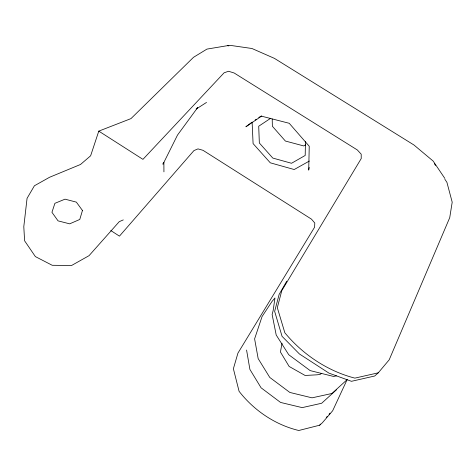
<?xml version="1.0" encoding="UTF-8"?>
<svg xmlns="http://www.w3.org/2000/svg" width="476" height="476" viewBox="0 0 476 476"><rect width="100%" height="100%" fill="white"/><g stroke="black" fill="none" stroke-linecap="round" stroke-linejoin="round"><path stroke-width="0.71" d="M305.449 141.467L305.199 155.45L291.526 163.274L272.796 158.068L259.343 142.99L258.712 126.229L270.701 118.256M309.216 167.409L308.71 170.11L309.239 146.263L289.229 123.29L261.116 116.067M282.024 343.25L280.435 352.014L289.134 366.443L305.092 375.463L317.07 374.814L320.324 374.32L321.383 373.351M163.322 162.887L162.953 164.25L177.5 135.083L197.671 107.558L196.183 108.837M444.876 178.47L433.148 161.066L413.953 144.996L274.456 58.387L251.947 48.498L231.193 45.506L227.433 45.678L206.953 49.099L193.512 57.304L130.965 118.613L98.782 131.126L90.63 155.795L80.515 164.476L49.569 177.268L34.415 185.765L27.061 198.337L23.8 226.665L24.597 240.791L35.367 256.588L52.217 265.287L71.561 265.501L89.042 255.671L119.244 221.661L123.272 219.912M347.016 379.872L332.67 410.758L322.317 422.819L319.652 425.205L298.779 430.494A92.29 75.672 43.1 0 1 239.077 391.308L233.383 368.739L237.929 353.127L314.606 227.189L314.785 223.006L311.453 219.127L203.002 150.309L198.004 148.887L193.958 150.565L119.446 236.144L110.801 230.539M286.736 281.197L279.12 294.454L274.652 311.375L282.054 336.33L299.434 353.977L328.97 373.136L351.461 381.312L374.695 376.01L378.259 372.827L389.201 359.802L449.731 217.651L452.2 202.169L446.904 182.302L444.882 179.291M319.652 425.205L320.586 424.11M326.215 417.559L327.155 416.47M329.029 414.287L329.969 413.192M347.165 379.604L331.939 393.485L312.03 397.835L289.848 392.45L269.761 377.426L258.165 358.612L254.606 338.87L262.08 316.528L271.998 301.492L274.961 297.976L273.182 310.423L272.123 314.493L276.205 335.027L288.736 354.727L310.156 370.602L333.581 376.457L336.455 375.862M336.371 389.909L321.651 403.261L302.171 407.617L280.566 402.44L261.08 387.803L249.9 369.412L246.574 350.044M251.548 122.51L245.884 126.789L261.806 115.989M255.124 120.035L256.332 119.22M258.736 117.584L260.545 116.358M196.386 108.927L206.519 102.423M305.58 144.847L303.73 145.936L285.38 141.033L272.367 126.247L272.212 119.012M309.346 161.055L294.204 169.527L270.291 162.816L253.089 143.597L252.113 122.082M378.259 372.827L354.882 378.123A106.475 80.176 40 0 1 284.838 332.766L277.318 307.663L281.78 290.669L361.23 158.556L361.195 154.17L357.309 149.946L234.15 72.995L228.545 71.263L224.107 72.798L142.949 159.359L98.782 131.126M227.433 45.678L228.867 45.88M434.338 163.643L435.552 165.446M163.881 162.316L163.934 171.86M82.455 210.469L79.778 219.46L69.68 223.839L58.06 220.87L51.943 212.296L54.913 203.311L65.028 199.164L76.35 202.127L82.455 210.469"/></g></svg>
